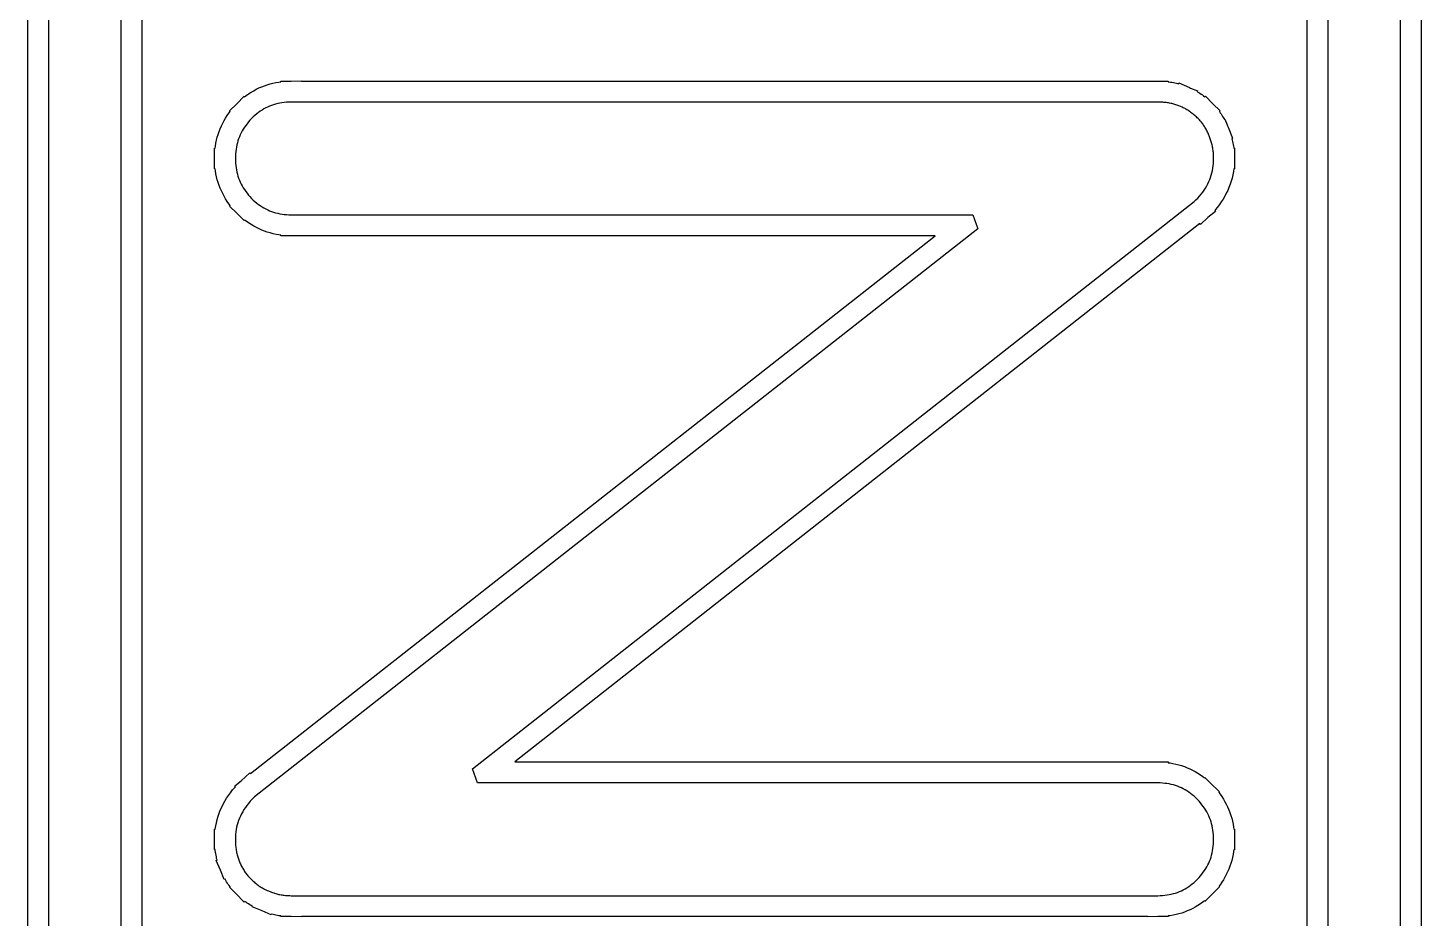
# Model space of a CAD drawing. Header units: metres. Extents: x -91 to 100, y 0 to 828.
# Drawn here: x -65.39 to -41.7, y 316.69 to 331.83 of the extents above; entities that cross this region are included whole.
import ezdxf

# ---------------------------------------------------------------- set-up
doc = ezdxf.new("R2010")
doc.units = ezdxf.units.M

msp = doc.modelspace()

# ---------------------------------------------------------------- linework, layer by layer
for p, q in [((-65.3861, 198.912), (-65.3861, 347.076)), ((-65.0333, 347.156), (-65.0333, 199.528)), ((-63.7986, 201.687), (-63.7986, 347.076)), ((-63.4458, 347.244), (-63.4458, 201.592)), ((-43.6374, 201.592), (-43.6374, 347.244)), ((-43.2846, 347.076), (-43.2846, 201.687)), ((-42.0499, 199.528), (-42.0499, 347.244)), ((-41.6971, 347.076), (-41.6971, 198.727)), ((-61.6746, 330.682), (-61.633, 330.711)), ((-61.633, 330.711), (-61.5904, 330.739)), ((-61.5904, 330.739), (-61.5468, 330.765)), ((-61.5468, 330.765), (-61.5024, 330.79)), ((-61.5024, 330.79), (-61.4571, 330.812)), ((-61.4571, 330.812), (-61.4109, 330.832)), ((-61.4109, 330.832), (-61.3639, 330.851)), ((-61.3639, 330.851), (-61.3161, 330.867)), ((-61.3161, 330.867), (-61.2676, 330.882)), ((-61.2676, 330.882), (-61.2184, 330.894)), ((-61.2184, 330.894), (-61.1684, 330.905)), ((-61.1684, 330.905), (-61.1178, 330.913)), ((-61.1178, 330.913), (-61.0858, 330.918)), ((-61.0858, 330.918), (-61.0858, 330.929)), ((-61.0858, 330.929), (-60.9111, 330.929)), ((-60.9111, 330.929), (-60.7362, 330.932)), ((-60.7362, 330.932), (-60.7361, 330.929)), ((-60.7361, 330.929), (-46.3487, 330.929)), ((-46.3487, 330.929), (-46.3487, 330.93)), ((-46.3487, 330.93), (-46.1756, 330.929)), ((-46.1756, 330.929), (-45.9974, 330.929)), ((-45.9974, 330.929), (-45.9974, 330.918)), ((-45.9974, 330.918), (-45.9861, 330.917)), ((-45.9861, 330.917), (-45.9598, 330.913)), ((-45.9598, 330.913), (-45.9338, 330.909)), ((-45.9338, 330.909), (-45.908, 330.904)), ((-45.908, 330.904), (-45.8824, 330.899)), ((-45.8824, 330.899), (-45.8568, 330.893)), ((-45.8568, 330.893), (-45.8317, 330.887)), ((-45.8317, 330.887), (-45.8235, 330.885)), ((-45.8235, 330.885), (-45.8173, 330.899)), ((-45.8173, 330.899), (-45.6342, 330.819)), ((-45.6342, 330.819), (-45.6161, 330.811)), ((-45.6161, 330.811), (-45.4993, 330.762)), ((-45.4993, 330.762), (-45.5039, 330.751)), ((-45.5039, 330.751), (-45.5002, 330.749)), ((-45.5002, 330.749), (-45.4787, 330.736)), ((-45.4787, 330.736), (-45.4574, 330.722)), ((-45.4574, 330.722), (-45.4364, 330.708)), ((-45.4364, 330.708), (-45.4157, 330.694)), ((-61.956, 330.424), (-61.8315, 330.545)), ((-61.8315, 330.545), (-61.7112, 330.671)), ((-61.7112, 330.671), (-61.7011, 330.661)), ((-61.7011, 330.661), (-61.6746, 330.682)), ((-61.3412, 330.473), (-61.3736, 330.455)), ((-61.3097, 330.488), (-61.3412, 330.473)), ((-61.2765, 330.503), (-61.3097, 330.488)), ((-61.2428, 330.516), (-61.2765, 330.503)), ((-61.2095, 330.527), (-61.2428, 330.516)), ((-61.1745, 330.538), (-61.2095, 330.527)), ((-61.1388, 330.547), (-61.1745, 330.538)), ((-61.1031, 330.555), (-61.1388, 330.547)), ((-61.0656, 330.561), (-61.1031, 330.555)), ((-61.028, 330.566), (-61.0656, 330.561)), ((-60.9897, 330.569), (-61.028, 330.566)), ((-60.9497, 330.572), (-60.9897, 330.569)), ((-60.9081, 330.572), (-60.9497, 330.572)), ((-46.1759, 330.572), (-60.9081, 330.572)), ((-46.1518, 330.572), (-46.1759, 330.572)), ((-46.1337, 330.572), (-46.1518, 330.572)), ((-46.1125, 330.571), (-46.1337, 330.572)), ((-46.0892, 330.569), (-46.1125, 330.571)), ((-46.0713, 330.568), (-46.0892, 330.569)), ((-46.0505, 330.566), (-46.0713, 330.568)), ((-46.0318, 330.563), (-46.0505, 330.566)), ((-46.0111, 330.56), (-46.0318, 330.563)), ((-45.9946, 330.558), (-46.0111, 330.56)), ((-45.9738, 330.554), (-45.9946, 330.558)), ((-45.9556, 330.55), (-45.9738, 330.554)), ((-45.9372, 330.546), (-45.9556, 330.55)), ((-45.9189, 330.542), (-45.9372, 330.546)), ((-45.9006, 330.537), (-45.9189, 330.542)), ((-45.8837, 330.532), (-45.9006, 330.537)), ((-45.8652, 330.526), (-45.8837, 330.532)), ((-45.8486, 330.52), (-45.8652, 330.526)), ((-45.8325, 330.515), (-45.8486, 330.52)), ((-45.814, 330.507), (-45.8325, 330.515)), ((-45.7579, 330.484), (-45.814, 330.507)), ((-45.7433, 330.477), (-45.7579, 330.484)), ((-45.7281, 330.469), (-45.7433, 330.477)), ((-45.7115, 330.461), (-45.7281, 330.469)), ((-45.4157, 330.694), (-45.3952, 330.679)), ((-45.3952, 330.679), (-45.3751, 330.664)), ((-45.3751, 330.664), (-45.3726, 330.662)), ((-45.3726, 330.662), (-45.363, 330.671)), ((-45.363, 330.671), (-45.2411, 330.545)), ((-45.2411, 330.545), (-45.1165, 330.422)), ((-62.0738, 330.211), (-62.0498, 330.257)), ((-62.0498, 330.257), (-62.024, 330.301)), ((-62.024, 330.301), (-61.9964, 330.344)), ((-61.9964, 330.344), (-61.9669, 330.386)), ((-61.9669, 330.386), (-61.9463, 330.413)), ((-61.9463, 330.413), (-61.956, 330.424)), ((-61.6352, 330.235), (-61.6596, 330.205)), ((-61.6096, 330.264), (-61.6352, 330.235)), ((-61.5818, 330.293), (-61.6096, 330.264)), ((-61.553, 330.321), (-61.5818, 330.293)), ((-61.5248, 330.347), (-61.553, 330.321)), ((-61.495, 330.372), (-61.5248, 330.347)), ((-61.4652, 330.395), (-61.495, 330.372)), ((-61.4351, 330.416), (-61.4652, 330.395)), ((-61.4036, 330.437), (-61.4351, 330.416)), ((-61.3736, 330.455), (-61.4036, 330.437)), ((-45.6957, 330.452), (-45.7115, 330.461)), ((-45.6815, 330.443), (-45.6957, 330.452)), ((-45.6641, 330.433), (-45.6815, 330.443)), ((-45.6493, 330.423), (-45.6641, 330.433)), ((-45.6344, 330.413), (-45.6493, 330.423)), ((-45.6188, 330.402), (-45.6344, 330.413)), ((-45.6045, 330.392), (-45.6188, 330.402)), ((-45.5891, 330.38), (-45.6045, 330.392)), ((-45.5753, 330.369), (-45.5891, 330.38)), ((-45.5606, 330.357), (-45.5753, 330.369)), ((-45.5456, 330.345), (-45.5606, 330.357)), ((-45.5334, 330.334), (-45.5456, 330.345)), ((-45.5174, 330.319), (-45.5334, 330.334)), ((-45.5049, 330.307), (-45.5174, 330.319)), ((-45.4899, 330.292), (-45.5049, 330.307)), ((-45.4786, 330.281), (-45.4899, 330.292)), ((-45.4678, 330.269), (-45.4786, 330.281)), ((-45.455, 330.255), (-45.4678, 330.269)), ((-45.4437, 330.241), (-45.455, 330.255)), ((-45.4333, 330.229), (-45.4437, 330.241)), ((-45.4225, 330.215), (-45.4333, 330.229)), ((-45.1165, 330.422), (-45.127, 330.411)), ((-45.127, 330.411), (-45.1136, 330.392)), ((-45.1136, 330.392), (-45.0994, 330.371)), ((-45.0994, 330.371), (-45.0856, 330.35)), ((-45.0856, 330.35), (-45.0722, 330.329)), ((-45.0722, 330.329), (-45.0592, 330.307)), ((-45.0592, 330.307), (-45.0466, 330.285)), ((-45.0466, 330.285), (-45.0443, 330.281)), ((-45.0443, 330.281), (-45.0362, 330.284)), ((-45.0362, 330.284), (-44.9963, 330.185)), ((-62.1647, 329.974), (-62.1504, 330.023)), ((-62.1504, 330.023), (-62.1341, 330.071)), ((-62.1341, 330.071), (-62.1159, 330.119)), ((-62.1159, 330.119), (-62.0958, 330.166)), ((-62.0958, 330.166), (-62.0738, 330.211)), ((-61.7751, 330.017), (-61.7896, 329.983)), ((-61.7595, 330.05), (-61.7751, 330.017)), ((-61.7425, 330.081), (-61.7595, 330.05)), ((-61.7238, 330.113), (-61.7425, 330.081)), ((-61.704, 330.144), (-61.7238, 330.113)), ((-61.6827, 330.175), (-61.704, 330.144)), ((-61.6596, 330.205), (-61.6827, 330.175)), ((-45.4115, 330.2), (-45.4225, 330.215)), ((-45.4019, 330.187), (-45.4115, 330.2)), ((-45.3921, 330.172), (-45.4019, 330.187)), ((-45.381, 330.155), (-45.3921, 330.172)), ((-45.3731, 330.143), (-45.381, 330.155)), ((-45.3631, 330.126), (-45.3731, 330.143)), ((-45.3534, 330.109), (-45.3631, 330.126)), ((-45.3448, 330.093), (-45.3534, 330.109)), ((-45.3363, 330.077), (-45.3448, 330.093)), ((-45.328, 330.06), (-45.3363, 330.077)), ((-45.3203, 330.044), (-45.328, 330.06)), ((-45.2889, 329.966), (-45.3203, 330.044)), ((-44.9963, 330.185), (-44.9894, 330.17)), ((-44.9894, 330.17), (-44.9792, 330.146)), ((-44.9792, 330.146), (-44.9029, 329.959)), ((-62.2111, 329.614), (-62.2141, 329.789)), ((-62.2141, 329.789), (-62.2005, 329.789)), ((-62.2005, 329.789), (-62.1961, 329.823)), ((-62.1961, 329.823), (-62.1876, 329.874)), ((-62.1876, 329.874), (-62.1771, 329.924)), ((-62.1771, 329.924), (-62.1647, 329.974)), ((-61.8472, 329.77), (-61.852, 329.732)), ((-61.8409, 329.808), (-61.8472, 329.77)), ((-61.8333, 329.844), (-61.8409, 329.808)), ((-61.8244, 329.88), (-61.8333, 329.844)), ((-61.8142, 329.915), (-61.8244, 329.88)), ((-61.8022, 329.95), (-61.8142, 329.915)), ((-61.7896, 329.983), (-61.8022, 329.95)), ((-45.2824, 329.949), (-45.2889, 329.966)), ((-45.2762, 329.932), (-45.2824, 329.949)), ((-45.27, 329.913), (-45.2762, 329.932)), ((-45.2653, 329.898), (-45.27, 329.913)), ((-45.2595, 329.878), (-45.2653, 329.898)), ((-45.255, 329.861), (-45.2595, 329.878)), ((-45.2504, 329.843), (-45.255, 329.861)), ((-45.2465, 329.825), (-45.2504, 329.843)), ((-45.2428, 329.807), (-45.2465, 329.825)), ((-45.2394, 329.788), (-45.2428, 329.807)), ((-45.2363, 329.769), (-45.2394, 329.788)), ((-45.2338, 329.751), (-45.2363, 329.769)), ((-45.2313, 329.731), (-45.2338, 329.751)), ((-44.9029, 329.959), (-44.9144, 329.954)), ((-44.9144, 329.954), (-44.9136, 329.951)), ((-44.9136, 329.951), (-44.9073, 329.926)), ((-44.9073, 329.926), (-44.9017, 329.9)), ((-44.9017, 329.9), (-44.8965, 329.875)), ((-44.8965, 329.875), (-44.8918, 329.85)), ((-44.8918, 329.85), (-44.8876, 329.824)), ((-44.8876, 329.824), (-44.884, 329.798)), ((-44.884, 329.798), (-44.8829, 329.789)), ((-44.8829, 329.789), (-44.8686, 329.788)), ((-44.8686, 329.788), (-44.8721, 329.612)), ((-62.2142, 329.439), (-62.2111, 329.614)), ((-61.8576, 329.654), (-61.8583, 329.614)), ((-61.8583, 329.614), (-61.8576, 329.573)), ((-61.8554, 329.694), (-61.8576, 329.654)), ((-61.8576, 329.573), (-61.8555, 329.533)), ((-61.8555, 329.533), (-61.8521, 329.494)), ((-61.852, 329.732), (-61.8554, 329.694)), ((-45.2324, 329.488), (-45.2282, 329.529)), ((-45.2294, 329.713), (-45.2313, 329.731)), ((-45.2277, 329.693), (-45.2294, 329.713)), ((-45.2282, 329.529), (-45.2257, 329.571)), ((-45.2266, 329.675), (-45.2277, 329.693)), ((-45.2256, 329.653), (-45.2266, 329.675)), ((-45.2257, 329.571), (-45.2249, 329.614)), ((-45.2251, 329.635), (-45.2256, 329.653)), ((-45.2249, 329.614), (-45.2251, 329.635)), ((-44.8721, 329.612), (-44.8705, 329.437)), ((-62.2006, 329.439), (-62.2142, 329.439)), ((-62.1961, 329.403), (-62.2006, 329.439)), ((-62.1876, 329.352), (-62.1961, 329.403)), ((-62.1771, 329.302), (-62.1876, 329.352)), ((-62.1647, 329.252), (-62.1771, 329.302)), ((-61.8521, 329.494), (-61.8471, 329.456)), ((-61.8471, 329.456), (-61.8408, 329.418)), ((-61.8408, 329.418), (-61.8334, 329.382)), ((-61.8334, 329.382), (-61.8244, 329.346)), ((-61.8244, 329.346), (-61.814, 329.311)), ((-61.814, 329.311), (-61.8026, 329.277)), ((-45.2915, 329.255), (-45.2776, 329.292)), ((-45.2776, 329.292), (-45.2652, 329.33)), ((-45.2652, 329.33), (-45.2547, 329.368)), ((-45.2547, 329.368), (-45.2456, 329.407)), ((-45.2456, 329.407), (-45.2381, 329.448)), ((-45.2381, 329.448), (-45.2324, 329.488)), ((-44.9128, 329.28), (-44.9276, 329.226)), ((-44.9003, 329.334), (-44.9128, 329.28)), ((-44.8901, 329.389), (-44.9003, 329.334)), ((-44.8832, 329.437), (-44.8901, 329.389)), ((-44.8705, 329.437), (-44.8832, 329.437)), ((-62.1504, 329.203), (-62.1647, 329.252)), ((-62.134, 329.155), (-62.1504, 329.203)), ((-62.1158, 329.107), (-62.134, 329.155)), ((-62.0957, 329.061), (-62.1158, 329.107)), ((-62.0736, 329.015), (-62.0957, 329.061)), ((-61.8026, 329.277), (-61.7896, 329.243)), ((-61.7896, 329.243), (-61.7751, 329.21)), ((-61.7751, 329.21), (-61.7598, 329.178)), ((-61.7598, 329.178), (-61.7426, 329.146)), ((-61.7426, 329.146), (-61.7242, 329.114)), ((-61.7242, 329.114), (-61.7041, 329.083)), ((-61.7041, 329.083), (-61.6825, 329.052)), ((-61.6825, 329.052), (-61.6601, 329.023)), ((-45.4366, 329.007), (-45.4103, 329.042)), ((-45.4103, 329.042), (-45.3863, 329.076)), ((-45.3863, 329.076), (-45.3636, 329.111)), ((-45.3636, 329.111), (-45.3433, 329.146)), ((-45.3433, 329.146), (-45.3244, 329.181)), ((-45.3244, 329.181), (-45.3068, 329.219)), ((-45.3068, 329.219), (-45.2915, 329.255)), ((-44.9857, 329.071), (-45.0096, 329.021)), ((-44.9641, 329.122), (-44.9857, 329.071)), ((-44.9447, 329.174), (-44.9641, 329.122)), ((-44.9276, 329.226), (-44.9447, 329.174)), ((-62.0496, 328.97), (-62.0736, 329.015)), ((-62.0238, 328.926), (-62.0496, 328.97)), ((-61.9962, 328.883), (-62.0238, 328.926)), ((-61.9667, 328.841), (-61.9962, 328.883)), ((-61.9464, 328.814), (-61.9667, 328.841)), ((-61.956, 328.804), (-61.9464, 328.814)), ((-61.8318, 328.683), (-61.956, 328.804)), ((-61.6601, 329.023), (-61.6351, 328.992)), ((-61.6351, 328.992), (-61.6098, 328.964)), ((-61.6098, 328.964), (-61.5822, 328.935)), ((-61.5822, 328.935), (-61.5532, 328.907)), ((-61.5532, 328.907), (-61.5244, 328.881)), ((-61.5244, 328.881), (-61.4952, 328.856)), ((-61.4952, 328.856), (-61.465, 328.833)), ((-61.465, 328.833), (-61.4347, 328.811)), ((-61.4347, 328.811), (-61.4041, 328.791)), ((-57.8257, 319.233), (-45.555, 328.88)), ((-45.555, 328.88), (-45.526, 328.908)), ((-45.526, 328.908), (-45.4947, 328.94)), ((-45.4947, 328.94), (-45.4642, 328.974)), ((-45.4642, 328.974), (-45.4366, 329.007)), ((-45.127, 328.829), (-45.1616, 328.784)), ((-45.0944, 328.876), (-45.127, 328.829)), ((-45.064, 328.923), (-45.0944, 328.876)), ((-45.0357, 328.971), (-45.064, 328.923)), ((-45.0096, 329.021), (-45.0357, 328.971)), ((-61.711, 328.557), (-61.8318, 328.683)), ((-61.4041, 328.791), (-61.3727, 328.772)), ((-61.3727, 328.772), (-61.3408, 328.755)), ((-61.3408, 328.755), (-61.3084, 328.739)), ((-61.3084, 328.739), (-61.2752, 328.725)), ((-61.2752, 328.725), (-61.2419, 328.712)), ((-61.2419, 328.712), (-61.2075, 328.7)), ((-61.2075, 328.7), (-61.173, 328.69)), ((-61.173, 328.69), (-61.1372, 328.681)), ((-61.1372, 328.681), (-61.1014, 328.673)), ((-61.1014, 328.673), (-61.0641, 328.667)), ((-61.0641, 328.667), (-61.0269, 328.662)), ((-61.0269, 328.662), (-60.9892, 328.658)), ((-60.9892, 328.658), (-60.9488, 328.656)), ((-60.9488, 328.656), (-60.9088, 328.655)), ((-60.9088, 328.655), (-49.3181, 328.655)), ((-49.3181, 328.655), (-49.2364, 328.415)), ((-45.3248, 328.609), (-45.4462, 328.493)), ((-45.1925, 328.713), (-45.3248, 328.609)), ((-45.1984, 328.74), (-45.2062, 328.731)), ((-45.2062, 328.731), (-45.1925, 328.713)), ((-45.1616, 328.784), (-45.1984, 328.74)), ((-61.7009, 328.566), (-61.711, 328.557)), ((-61.674, 328.546), (-61.7009, 328.566)), ((-61.6322, 328.516), (-61.674, 328.546)), ((-61.5894, 328.488), (-61.6322, 328.516)), ((-61.5457, 328.462), (-61.5894, 328.488)), ((-61.5011, 328.438), (-61.5457, 328.462)), ((-49.2364, 328.415), (-61.531, 318.756)), ((-61.4557, 328.415), (-61.5011, 328.438)), ((-61.4094, 328.395), (-61.4557, 328.415)), ((-61.3624, 328.377), (-61.4094, 328.395)), ((-61.3146, 328.36), (-61.3624, 328.377)), ((-61.266, 328.346), (-61.3146, 328.36)), ((-61.2168, 328.333), (-61.266, 328.346)), ((-61.167, 328.323), (-61.2168, 328.333)), ((-45.4577, 328.505), (-57.1042, 319.349)), ((-45.4462, 328.493), (-45.4577, 328.505)), ((-61.6008, 319.153), (-49.9582, 328.299)), ((-61.1166, 328.314), (-61.167, 328.323)), ((-61.0858, 328.31), (-61.1166, 328.314)), ((-61.0858, 328.299), (-61.0858, 328.31)), ((-60.9122, 328.299), (-61.0858, 328.299)), ((-60.7361, 328.296), (-60.9122, 328.299)), ((-49.9582, 328.299), (-60.7361, 328.299)), ((-60.7361, 328.299), (-60.7361, 328.296)), ((-57.1042, 319.349), (-46.347, 319.349)), ((-46.347, 319.349), (-46.347, 319.352)), ((-46.347, 319.352), (-46.1713, 319.349)), ((-46.1713, 319.349), (-45.9974, 319.349)), ((-45.9974, 319.349), (-45.9974, 319.337)), ((-45.9974, 319.337), (-45.9666, 319.333)), ((-45.9666, 319.333), (-45.9162, 319.325)), ((-61.7598, 319.028), (-61.6128, 319.166)), ((-61.6128, 319.166), (-61.6008, 319.153)), ((-57.7439, 318.992), (-57.8257, 319.233)), ((-45.9162, 319.325), (-45.8664, 319.314)), ((-45.8664, 319.314), (-45.8173, 319.302)), ((-45.8173, 319.302), (-45.7687, 319.287)), ((-45.7687, 319.287), (-45.7209, 319.271)), ((-45.7209, 319.271), (-45.6738, 319.252)), ((-45.6738, 319.252), (-45.6275, 319.232)), ((-45.6275, 319.232), (-45.5821, 319.21)), ((-45.5821, 319.21), (-45.5375, 319.186)), ((-45.5375, 319.186), (-45.4938, 319.16)), ((-45.4938, 319.16), (-45.451, 319.132)), ((-45.451, 319.132), (-45.4093, 319.102)), ((-45.4093, 319.102), (-45.3801, 319.079)), ((-61.9426, 318.827), (-61.9063, 318.873)), ((-61.9063, 318.873), (-61.8678, 318.918)), ((-61.8695, 318.942), (-61.7598, 319.028)), ((-61.8586, 318.928), (-61.8695, 318.942)), ((-61.8678, 318.918), (-61.8586, 318.928)), ((-46.1745, 318.992), (-57.7439, 318.992)), ((-46.1342, 318.992), (-46.1745, 318.992)), ((-46.0946, 318.989), (-46.1342, 318.992)), ((-46.0566, 318.986), (-46.0946, 318.989)), ((-46.0182, 318.981), (-46.0566, 318.986)), ((-45.9822, 318.975), (-46.0182, 318.981)), ((-45.946, 318.967), (-45.9822, 318.975)), ((-45.9099, 318.958), (-45.946, 318.967)), ((-45.8754, 318.948), (-45.9099, 318.958)), ((-45.8418, 318.936), (-45.8754, 318.948)), ((-45.808, 318.923), (-45.8418, 318.936)), ((-45.7743, 318.908), (-45.808, 318.923)), ((-45.7424, 318.892), (-45.7743, 318.908)), ((-45.711, 318.875), (-45.7424, 318.892)), ((-45.6796, 318.857), (-45.711, 318.875)), ((-45.6483, 318.836), (-45.6796, 318.857)), ((-45.3801, 319.079), (-45.372, 319.087)), ((-45.372, 319.087), (-45.2947, 319.006)), ((-45.2947, 319.006), (-45.2897, 319.002)), ((-45.2897, 319.002), (-45.1271, 318.844)), ((-62.091, 318.582), (-62.0659, 318.633)), ((-62.0659, 318.633), (-62.0385, 318.683)), ((-62.0385, 318.683), (-62.0087, 318.732)), ((-62.0087, 318.732), (-61.9768, 318.78)), ((-61.9768, 318.78), (-61.9426, 318.827)), ((-61.6352, 318.645), (-61.6626, 318.61)), ((-61.6051, 318.68), (-61.6352, 318.645)), ((-61.5733, 318.714), (-61.6051, 318.68)), ((-61.5398, 318.748), (-61.5733, 318.714)), ((-61.531, 318.756), (-61.5398, 318.748)), ((-45.6181, 318.815), (-45.6483, 318.836)), ((-45.588, 318.792), (-45.6181, 318.815)), ((-45.5586, 318.767), (-45.588, 318.792)), ((-45.5398, 318.75), (-45.5586, 318.767)), ((-45.4734, 318.68), (-45.5398, 318.75)), ((-45.4481, 318.652), (-45.4734, 318.68)), ((-45.4234, 318.622), (-45.4481, 318.652)), ((-45.4005, 318.592), (-45.4234, 318.622)), ((-45.1271, 318.844), (-45.1384, 318.832)), ((-45.1384, 318.832), (-45.1164, 318.803)), ((-45.1164, 318.803), (-45.087, 318.761)), ((-45.087, 318.761), (-45.0594, 318.718)), ((-45.0594, 318.718), (-45.0336, 318.674)), ((-45.0336, 318.674), (-45.0096, 318.629)), ((-45.0096, 318.629), (-44.9875, 318.584)), ((-62.168, 318.371), (-62.1523, 318.425)), ((-62.1523, 318.425), (-62.1343, 318.478)), ((-62.1343, 318.478), (-62.1138, 318.53)), ((-62.1138, 318.53), (-62.091, 318.582)), ((-61.7885, 318.392), (-61.8031, 318.355)), ((-61.7719, 318.43), (-61.7885, 318.392)), ((-61.754, 318.466), (-61.7719, 318.43)), ((-61.7336, 318.503), (-61.754, 318.466)), ((-61.7118, 318.539), (-61.7336, 318.503)), ((-61.6882, 318.575), (-61.7118, 318.539)), ((-61.6626, 318.61), (-61.6882, 318.575)), ((-45.3792, 318.561), (-45.4005, 318.592)), ((-45.359, 318.53), (-45.3792, 318.561)), ((-45.3406, 318.499), (-45.359, 318.53)), ((-45.3234, 318.466), (-45.3406, 318.499)), ((-45.3082, 318.435), (-45.3234, 318.466)), ((-45.2936, 318.401), (-45.3082, 318.435)), ((-45.2808, 318.368), (-45.2936, 318.401)), ((-44.9875, 318.584), (-44.9674, 318.537)), ((-44.9674, 318.537), (-44.9491, 318.489)), ((-44.9491, 318.489), (-44.9329, 318.441)), ((-44.9329, 318.441), (-44.9185, 318.392)), ((-44.9185, 318.392), (-44.9061, 318.342)), ((-62.2111, 318.035), (-62.2126, 318.207)), ((-62.2126, 318.207), (-62.2001, 318.207)), ((-62.2001, 318.207), (-62.192, 318.261)), ((-62.192, 318.261), (-62.1812, 318.316)), ((-62.1812, 318.316), (-62.168, 318.371)), ((-61.8504, 318.16), (-61.8548, 318.118)), ((-61.8445, 318.199), (-61.8504, 318.16)), ((-61.8366, 318.24), (-61.8445, 318.199)), ((-61.8271, 318.278), (-61.8366, 318.24)), ((-61.816, 318.317), (-61.8271, 318.278)), ((-61.8031, 318.355), (-61.816, 318.317)), ((-45.2691, 318.333), (-45.2808, 318.368)), ((-45.2588, 318.298), (-45.2691, 318.333)), ((-45.2498, 318.262), (-45.2588, 318.298)), ((-45.2424, 318.226), (-45.2498, 318.262)), ((-45.236, 318.188), (-45.2424, 318.226)), ((-45.2312, 318.15), (-45.236, 318.188)), ((-45.2277, 318.111), (-45.2312, 318.15)), ((-44.9061, 318.342), (-44.8956, 318.292)), ((-44.8956, 318.292), (-44.8871, 318.241)), ((-44.8871, 318.241), (-44.883, 318.209)), ((-44.883, 318.209), (-44.8689, 318.209)), ((-44.8689, 318.209), (-44.8721, 318.032)), ((-62.2147, 317.859), (-62.2111, 318.035)), ((-61.8574, 318.076), (-61.8583, 318.032)), ((-61.8583, 318.032), (-61.8581, 318.008)), ((-61.8581, 318.008), (-61.8576, 317.988)), ((-61.8576, 317.988), (-61.8567, 317.967)), ((-61.8548, 318.118), (-61.8574, 318.076)), ((-61.8567, 317.967), (-61.8554, 317.946)), ((-61.8554, 317.946), (-61.8538, 317.926)), ((-61.8538, 317.926), (-61.8517, 317.905)), ((-45.2361, 317.877), (-45.2312, 317.915)), ((-45.2312, 317.915), (-45.2277, 317.954)), ((-45.2256, 318.071), (-45.2277, 318.111)), ((-45.2277, 317.954), (-45.2256, 317.994)), ((-45.2249, 318.032), (-45.2256, 318.071)), ((-45.2256, 317.994), (-45.2249, 318.032)), ((-44.8721, 318.032), (-44.8689, 317.855)), ((-62.2015, 317.859), (-62.2147, 317.859)), ((-62.1993, 317.841), (-62.2015, 317.859)), ((-62.1956, 317.814), (-62.1993, 317.841)), ((-62.1915, 317.788), (-62.1956, 317.814)), ((-62.1869, 317.762), (-62.1915, 317.788)), ((-62.1816, 317.736), (-62.1869, 317.762)), ((-62.1819, 317.674), (-62.1687, 317.68)), ((-62.1122, 317.511), (-62.1819, 317.674)), ((-62.1761, 317.71), (-62.1816, 317.736)), ((-62.17, 317.685), (-62.1761, 317.71)), ((-62.1687, 317.68), (-62.17, 317.685)), ((-61.8517, 317.905), (-61.8495, 317.887)), ((-61.8495, 317.887), (-61.8468, 317.867)), ((-61.8468, 317.867), (-61.8436, 317.847)), ((-61.8436, 317.847), (-61.8402, 317.828)), ((-61.8402, 317.828), (-61.8368, 317.811)), ((-61.8368, 317.811), (-61.8324, 317.791)), ((-61.8324, 317.791), (-61.8279, 317.772)), ((-61.8279, 317.772), (-61.8234, 317.755)), ((-61.8234, 317.755), (-61.8181, 317.737)), ((-61.8181, 317.737), (-61.8123, 317.718)), ((-61.8123, 317.718), (-61.8069, 317.702)), ((-61.8069, 317.702), (-61.8009, 317.685)), ((-61.8009, 317.685), (-61.7945, 317.668)), ((-45.2937, 317.664), (-45.2807, 317.698)), ((-45.2807, 317.698), (-45.2691, 317.732)), ((-45.2691, 317.732), (-45.2589, 317.767)), ((-45.2589, 317.767), (-45.2499, 317.804)), ((-45.2499, 317.804), (-45.2422, 317.84)), ((-45.2422, 317.84), (-45.2361, 317.877)), ((-44.9185, 317.674), (-44.9328, 317.625)), ((-44.9061, 317.723), (-44.9185, 317.674)), ((-44.8956, 317.774), (-44.9061, 317.723)), ((-44.8871, 317.825), (-44.8956, 317.774)), ((-44.8832, 317.855), (-44.8871, 317.825)), ((-44.8689, 317.855), (-44.8832, 317.855)), ((-62.0462, 317.349), (-62.1122, 317.511)), ((-61.7945, 317.668), (-61.787, 317.649)), ((-61.787, 317.649), (-61.7804, 317.634)), ((-61.7804, 317.634), (-61.7724, 317.616)), ((-61.7724, 317.616), (-61.7645, 317.6)), ((-61.7645, 317.6), (-61.7568, 317.584)), ((-61.7568, 317.584), (-61.7478, 317.567)), ((-61.7478, 317.567), (-61.7392, 317.551)), ((-61.7392, 317.551), (-61.7298, 317.535)), ((-61.7298, 317.535), (-61.7208, 317.52)), ((-61.7208, 317.52), (-61.7109, 317.504)), ((-61.7109, 317.504), (-61.7011, 317.489)), ((-61.7011, 317.489), (-61.6893, 317.472)), ((-61.6893, 317.472), (-61.6798, 317.459)), ((-61.6798, 317.459), (-61.6685, 317.444)), ((-61.6685, 317.444), (-61.6573, 317.429)), ((-45.4481, 317.412), (-45.4237, 317.442)), ((-45.4237, 317.442), (-45.4007, 317.473)), ((-45.4007, 317.473), (-45.3794, 317.503)), ((-45.3794, 317.503), (-45.3592, 317.535)), ((-45.3592, 317.535), (-45.3406, 317.566)), ((-45.3406, 317.566), (-45.3237, 317.598)), ((-45.3237, 317.598), (-45.308, 317.631)), ((-45.308, 317.631), (-45.2937, 317.664)), ((-45.0094, 317.436), (-45.0334, 317.391)), ((-44.9874, 317.482), (-45.0094, 317.436)), ((-44.9673, 317.529), (-44.9874, 317.482)), ((-44.9491, 317.576), (-44.9673, 317.529)), ((-44.9328, 317.625), (-44.9491, 317.576)), ((-62.0337, 317.354), (-62.0462, 317.349)), ((-62.0203, 317.332), (-62.0337, 317.354)), ((-62.0069, 317.31), (-62.0203, 317.332)), ((-61.993, 317.289), (-62.0069, 317.31)), ((-61.9787, 317.268), (-61.993, 317.289)), ((-61.964, 317.248), (-61.9787, 317.268)), ((-61.9488, 317.227), (-61.964, 317.248)), ((-61.9525, 317.216), (-61.9455, 317.223)), ((-61.8795, 317.143), (-61.9525, 317.216)), ((-61.9455, 317.223), (-61.9488, 317.227)), ((-61.6573, 317.429), (-61.6455, 317.414)), ((-61.6455, 317.414), (-61.6329, 317.399)), ((-61.6329, 317.399), (-61.6246, 317.39)), ((-61.6246, 317.39), (-61.5655, 317.331)), ((-61.5655, 317.331), (-61.554, 317.32)), ((-61.554, 317.32), (-61.5411, 317.309)), ((-61.5411, 317.309), (-61.5272, 317.296)), ((-61.5272, 317.296), (-61.5149, 317.286)), ((-61.5149, 317.286), (-61.5005, 317.275)), ((-61.5005, 317.275), (-61.4863, 317.264)), ((-61.4863, 317.264), (-61.4728, 317.254)), ((-61.4728, 317.254), (-61.4578, 317.244)), ((-61.4578, 317.244), (-61.443, 317.234)), ((-61.443, 317.234), (-61.4288, 317.225)), ((-61.4288, 317.225), (-61.4114, 317.214)), ((-61.4114, 317.214), (-61.397, 317.206)), ((-61.397, 317.206), (-61.381, 317.197)), ((-61.381, 317.197), (-61.3645, 317.188)), ((-45.7106, 317.192), (-45.6792, 317.211)), ((-45.6792, 317.211), (-45.6482, 317.231)), ((-45.6482, 317.231), (-45.6176, 317.253)), ((-45.6176, 317.253), (-45.5888, 317.275)), ((-45.5888, 317.275), (-45.5583, 317.301)), ((-45.5583, 317.301), (-45.5301, 317.327)), ((-45.5301, 317.327), (-45.5013, 317.355)), ((-45.5013, 317.355), (-45.4736, 317.384)), ((-45.4736, 317.384), (-45.4481, 317.412)), ((-45.1271, 317.224), (-45.2518, 317.103)), ((-45.1162, 317.262), (-45.1369, 317.234)), ((-45.1369, 317.234), (-45.1271, 317.224)), ((-45.0868, 317.304), (-45.1162, 317.262)), ((-45.0592, 317.347), (-45.0868, 317.304)), ((-45.0334, 317.391), (-45.0592, 317.347)), ((-61.867, 317.129), (-61.8795, 317.143)), ((-61.8493, 317.11), (-61.867, 317.129)), ((-61.7086, 316.966), (-61.8493, 317.11)), ((-61.6966, 316.978), (-61.7086, 316.966)), ((-61.6763, 316.963), (-61.6966, 316.978)), ((-61.6558, 316.949), (-61.6763, 316.963)), ((-61.3645, 317.188), (-61.3492, 317.18)), ((-61.3492, 317.18), (-61.3292, 317.171)), ((-61.3292, 317.171), (-61.3148, 317.164)), ((-61.3148, 317.164), (-61.2949, 317.155)), ((-61.2949, 317.155), (-61.2573, 317.14)), ((-61.2573, 317.14), (-61.2416, 317.134)), ((-61.2416, 317.134), (-61.2242, 317.127)), ((-61.2242, 317.127), (-61.2064, 317.121)), ((-61.2064, 317.121), (-61.1899, 317.116)), ((-61.1899, 317.116), (-61.1727, 317.111)), ((-61.1727, 317.111), (-61.1545, 317.106)), ((-61.1545, 317.106), (-61.136, 317.101)), ((-61.136, 317.101), (-61.1192, 317.097)), ((-61.1192, 317.097), (-61.0999, 317.093)), ((-61.0999, 317.093), (-61.082, 317.09)), ((-61.082, 317.09), (-61.0632, 317.087)), ((-61.0632, 317.087), (-61.0453, 317.084)), ((-61.0453, 317.084), (-61.0259, 317.082)), ((-61.0259, 317.082), (-61.0072, 317.08)), ((-61.0072, 317.08), (-60.9879, 317.078)), ((-60.9879, 317.078), (-60.9704, 317.077)), ((-60.9704, 317.077), (-60.9474, 317.076)), ((-60.9474, 317.076), (-60.9299, 317.076)), ((-60.9299, 317.076), (-60.907, 317.075)), ((-60.907, 317.075), (-46.1742, 317.075)), ((-46.1742, 317.075), (-46.1338, 317.076)), ((-46.1338, 317.076), (-46.094, 317.078)), ((-46.094, 317.078), (-46.0549, 317.082)), ((-46.0549, 317.082), (-46.0175, 317.087)), ((-46.0175, 317.087), (-45.9797, 317.093)), ((-45.9797, 317.093), (-45.9444, 317.101)), ((-45.9444, 317.101), (-45.9089, 317.11)), ((-45.9089, 317.11), (-45.8741, 317.12)), ((-45.8741, 317.12), (-45.8396, 317.132)), ((-45.8396, 317.132), (-45.8069, 317.145)), ((-45.8069, 317.145), (-45.774, 317.159)), ((-45.774, 317.159), (-45.7413, 317.175)), ((-45.7413, 317.175), (-45.7106, 317.192)), ((-45.4086, 316.966), (-45.4502, 316.936)), ((-45.382, 316.987), (-45.4086, 316.966)), ((-45.372, 316.977), (-45.382, 316.987)), ((-45.2518, 317.103), (-45.372, 316.977)), ((-61.6349, 316.935), (-61.6558, 316.949)), ((-61.6137, 316.921), (-61.6349, 316.935)), ((-61.5922, 316.908), (-61.6137, 316.921)), ((-61.5705, 316.895), (-61.5922, 316.908)), ((-61.5733, 316.885), (-61.5694, 316.895)), ((-61.4036, 316.815), (-61.5733, 316.885)), ((-61.5694, 316.895), (-61.5705, 316.895)), ((-61.2469, 316.75), (-61.4036, 316.815)), ((-61.2426, 316.761), (-61.2469, 316.75)), ((-61.2181, 316.755), (-61.2426, 316.761)), ((-61.1932, 316.749), (-61.2181, 316.755)), ((-61.168, 316.744), (-61.1932, 316.749)), ((-61.1428, 316.739), (-61.168, 316.744)), ((-61.1175, 316.735), (-61.1428, 316.739)), ((-61.0918, 316.731), (-61.1175, 316.735)), ((-61.0858, 316.73), (-61.0918, 316.731)), ((-61.0858, 316.719), (-61.0858, 316.73)), ((-45.9654, 316.734), (-45.9974, 316.73)), ((-45.9974, 316.73), (-45.9974, 316.719)), ((-45.9149, 316.743), (-45.9654, 316.734)), ((-45.8649, 316.753), (-45.9149, 316.743)), ((-45.8156, 316.766), (-45.8649, 316.753)), ((-45.7671, 316.78), (-45.8156, 316.766)), ((-45.7193, 316.797), (-45.7671, 316.78)), ((-45.6723, 316.815), (-45.7193, 316.797)), ((-45.6261, 316.836), (-45.6723, 316.815)), ((-45.5808, 316.858), (-45.6261, 316.836)), ((-45.5364, 316.882), (-45.5808, 316.858)), ((-45.4928, 316.908), (-45.5364, 316.882)), ((-45.4502, 316.936), (-45.4928, 316.908)), ((-60.909, 316.719), (-61.0858, 316.719)), ((-60.7346, 316.717), (-60.909, 316.719)), ((-46.3472, 316.719), (-60.7346, 316.719)), ((-60.7346, 316.719), (-60.7346, 316.717)), ((-46.3471, 316.716), (-46.3472, 316.719)), ((-46.1719, 316.719), (-46.3471, 316.716)), ((-45.9974, 316.719), (-46.1719, 316.719))]:
    msp.add_line(p, q)

doc.saveas('drawing.dxf')
